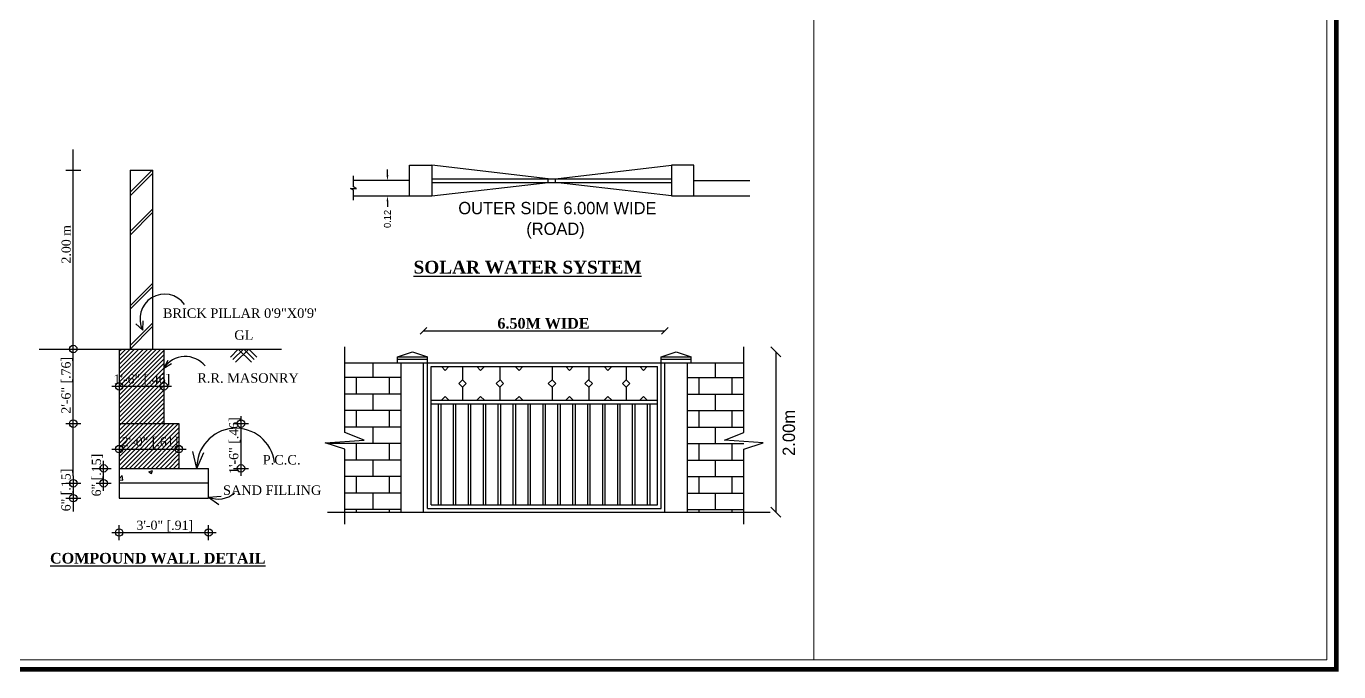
# Model space of a CAD drawing. Header units: metres. Extents: x 6102560 to 6120122, y -6664095 to -6659794.
# Drawn here: x 6102744.8 to 6102786.66, y -6659941.08 to -6659920.5 of the extents above; entities that cross this region are included whole.
import ezdxf
from ezdxf.enums import TextEntityAlignment as Align

# ---------------------------------------------------------------- set-up
doc = ezdxf.new("R2010")
doc.units = ezdxf.units.M
doc.header["$LTSCALE"] = 500
doc.header["$MEASUREMENT"] = 0
doc.layers.get('0').update_dxf_attribs({"linetype": 'CONTINUOUS'})
doc.styles.add('1', font='timesbd.ttf')
doc.styles.get("Standard").update_dxf_attribs({"font": 'GOTHIC.TTF'})
doc.styles.add('style1', font='times.ttf', dxfattribs={"height": 11})

msp = doc.modelspace()

# ---------------------------------------------------------------- linework, layer by layer
at = {"lineweight": 0, "ltscale": 10}
msp.add_line((6102769.91412, -6659940.70679), (6102769.91412, -6659859.71635), dxfattribs=at)
for p, q in [((6102746.29675, -6659934.8331), (6102746.29675, -6659924.42227)), ((6102757.02588, -6659925.90839), (6102757.02588, -6659924.92376)), ((6102757.02588, -6659924.92376), (6102757.7352, -6659924.92376)), ((6102757.7352, -6659924.92376), (6102757.7352, -6659925.90839)), ((6102761.43852, -6659925.35895), (6102757.7352, -6659924.92376)), ((6102761.67538, -6659925.35895), (6102765.37869, -6659924.92376)), ((6102766.08802, -6659924.92376), (6102765.37869, -6659924.92376)), ((6102765.37869, -6659924.92376), (6102765.37869, -6659925.90839)), ((6102766.08802, -6659925.90839), (6102766.08802, -6659924.92376)), ((6102746.05888, -6659925.08024), (6102746.53463, -6659925.08024)), ((6102748.11278, -6659925.79123), (6102748.8264, -6659925.07761)), ((6102748.11278, -6659925.08024), (6102748.8264, -6659925.08024)), ((6102748.11278, -6659925.08024), (6102748.11278, -6659930.78923)), ((6102748.11278, -6659925.90337), (6102748.8264, -6659925.18974)), ((6102748.8264, -6659925.08024), (6102748.8264, -6659930.78923)), ((6102755.23948, -6659925.61304), (6102755.23948, -6659925.26945)), ((6102757.02588, -6659925.41608), (6102755.23948, -6659925.41608)), ((6102756.31739, -6659925.24254), (6102756.31739, -6659925.06901)), ((6102757.7352, -6659925.35895), (6102765.37869, -6659925.35895)), ((6102761.43852, -6659925.4732), (6102761.43852, -6659925.35895)), ((6102761.67538, -6659925.4732), (6102761.67538, -6659925.35895)), ((6102766.08802, -6659925.41608), (6102767.87442, -6659925.41608)), ((6102755.23948, -6659925.71774), (6102755.13884, -6659925.66645)), ((6102755.13884, -6659925.66645), (6102755.33148, -6659925.66645)), ((6102755.33148, -6659925.66645), (6102755.23948, -6659925.61304)), ((6102755.23948, -6659926.03738), (6102755.23948, -6659925.71774)), ((6102757.7352, -6659925.90839), (6102761.43852, -6659925.4732)), ((6102757.7352, -6659925.4732), (6102765.37869, -6659925.4732)), ((6102765.37869, -6659925.90839), (6102761.67538, -6659925.4732)), ((6102755.23948, -6659925.90839), (6102757.7352, -6659925.90839)), ((6102756.31739, -6659926.08193), (6102756.31739, -6659926.25546)), ((6102765.37869, -6659925.90839), (6102767.87442, -6659925.90839)), ((6102748.11278, -6659927.04163), (6102748.8264, -6659926.32801)), ((6102748.11278, -6659927.15377), (6102748.8264, -6659926.44014)), ((6102748.11278, -6659929.40868), (6102748.8264, -6659928.69506)), ((6102748.11278, -6659929.52082), (6102748.8264, -6659928.80719)), ((6102748.11278, -6659930.67709), (6102748.8264, -6659929.96347)), ((6102748.51369, -6659930.185), (6102748.29698, -6659929.99041)), ((6102748.51369, -6659930.185), (6102748.52688, -6659929.89405)), ((6102748.11278, -6659930.78923), (6102748.8264, -6659930.0756)), ((6102757.57667, -6659930.10122), (6102757.36501, -6659930.31288)), ((6102757.47084, -6659930.20705), (6102765.16837, -6659930.20705)), ((6102765.06254, -6659930.31288), (6102765.2742, -6659930.10122)), ((6102745.21282, -6659930.78923), (6102752.93776, -6659930.78923)), ((6102747.76009, -6659930.78923), (6102747.76058, -6659934.59522)), ((6102747.76058, -6659931.98244), (6102748.95379, -6659930.78923)), ((6102747.76058, -6659931.84227), (6102748.81362, -6659930.78923)), ((6102747.76058, -6659931.56193), (6102748.53328, -6659930.78923)), ((6102747.76058, -6659931.42176), (6102748.39312, -6659930.78923)), ((6102747.76058, -6659931.28159), (6102748.25295, -6659930.78923)), ((6102747.76058, -6659930.86109), (6102747.83244, -6659930.78923)), ((6102747.76058, -6659932.12261), (6102749.09396, -6659930.78923)), ((6102747.76058, -6659931.7021), (6102748.67345, -6659930.78923)), ((6102747.76058, -6659931.14142), (6102748.11278, -6659930.78923)), ((6102747.76058, -6659931.00126), (6102747.97261, -6659930.78923)), ((6102747.76058, -6659932.26278), (6102749.18783, -6659930.83553)), ((6102749.18783, -6659930.78923), (6102749.18783, -6659933.16798)), ((6102751.56173, -6659930.78923), (6102751.30725, -6659931.0437)), ((6102751.72776, -6659930.79139), (6102751.39136, -6659931.1278)), ((6102751.89813, -6659930.78923), (6102751.47546, -6659931.2119)), ((6102751.56173, -6659930.78923), (6102751.9844, -6659931.2119)), ((6102751.73209, -6659930.79139), (6102752.0685, -6659931.1278)), ((6102751.89813, -6659930.78923), (6102752.1526, -6659931.0437)), ((6102754.95748, -6659933.45352), (6102754.95748, -6659930.71791)), ((6102756.63745, -6659931.03433), (6102757.11367, -6659930.87559)), ((6102757.11367, -6659930.87559), (6102757.5899, -6659931.03433)), ((6102765.04931, -6659931.03433), (6102765.52554, -6659930.87559)), ((6102765.52554, -6659930.87559), (6102766.00176, -6659931.03433)), ((6102767.68173, -6659933.45352), (6102767.68173, -6659930.71791)), ((6102768.8653, -6659931.03433), (6102768.54781, -6659930.71684)), ((6102768.70656, -6659930.87559), (6102768.70656, -6659935.995)), ((6102747.76058, -6659932.40295), (6102749.18783, -6659930.9757)), ((6102747.76058, -6659932.54311), (6102749.18783, -6659931.11587)), ((6102747.76058, -6659932.68328), (6102749.18783, -6659931.25604)), ((6102749.18783, -6659931.3962), (6102749.32018, -6659931.14772)), ((6102749.18783, -6659931.3962), (6102749.42646, -6659931.24682)), ((6102754.95748, -6659931.23275), (6102767.68173, -6659931.23275)), ((6102755.85842, -6659931.69911), (6102755.85842, -6659931.23275)), ((6102756.63745, -6659931.03433), (6102757.5899, -6659931.03433)), ((6102756.63745, -6659931.23275), (6102756.63745, -6659931.03433)), ((6102756.63745, -6659931.1137), (6102757.5899, -6659931.1137)), ((6102756.7565, -6659935.995), (6102756.7565, -6659931.23275)), ((6102757.47084, -6659935.995), (6102757.47084, -6659931.23275)), ((6102757.5899, -6659935.87595), (6102757.5899, -6659931.03433)), ((6102765.04931, -6659935.87595), (6102765.04931, -6659931.03433)), ((6102765.04931, -6659931.03433), (6102766.00176, -6659931.03433)), ((6102765.04931, -6659931.1137), (6102766.00176, -6659931.1137)), ((6102765.16837, -6659935.995), (6102765.16837, -6659931.23275)), ((6102765.88271, -6659935.995), (6102765.88271, -6659931.23275)), ((6102766.00176, -6659931.23275), (6102766.00176, -6659931.03433)), ((6102766.78079, -6659931.69911), (6102766.78079, -6659931.23275)), ((6102747.76058, -6659932.82345), (6102749.18783, -6659931.3962)), ((6102747.76058, -6659932.96362), (6102749.18783, -6659931.53637)), ((6102747.76058, -6659933.10379), (6102749.18783, -6659931.67654)), ((6102756.7565, -6659931.69911), (6102754.95748, -6659931.69911)), ((6102755.33205, -6659932.22549), (6102755.33205, -6659931.69911)), ((6102756.3848, -6659932.22549), (6102756.3848, -6659931.69911)), ((6102757.70895, -6659931.35181), (6102764.93026, -6659931.35181)), ((6102757.70895, -6659935.75689), (6102757.70895, -6659931.35181)), ((6102758.03832, -6659931.35181), (6102758.15738, -6659931.47087)), ((6102758.15738, -6659931.47087), (6102758.27643, -6659931.35181)), ((6102758.70891, -6659931.35181), (6102758.70891, -6659931.76851)), ((6102759.17021, -6659931.35181), (6102759.28926, -6659931.47087)), ((6102759.28926, -6659931.47087), (6102759.40832, -6659931.35181)), ((6102759.90312, -6659931.35181), (6102759.90312, -6659931.77633)), ((6102760.39481, -6659931.35181), (6102760.51387, -6659931.47087)), ((6102760.51387, -6659931.47087), (6102760.63293, -6659931.35181)), ((6102761.56675, -6659931.35181), (6102761.56675, -6659931.76851)), ((6102762.12534, -6659931.47087), (6102762.00628, -6659931.35181)), ((6102762.2444, -6659931.35181), (6102762.12534, -6659931.47087)), ((6102762.73609, -6659931.35181), (6102762.73609, -6659931.77633)), ((6102763.34995, -6659931.47087), (6102763.23089, -6659931.35181)), ((6102763.469, -6659931.35181), (6102763.34995, -6659931.47087)), ((6102763.9303, -6659931.35181), (6102763.9303, -6659931.76851)), ((6102764.48184, -6659931.47087), (6102764.36278, -6659931.35181)), ((6102764.60089, -6659931.35181), (6102764.48184, -6659931.47087)), ((6102764.93026, -6659935.75689), (6102764.93026, -6659931.35181)), ((6102765.88271, -6659931.69911), (6102767.68173, -6659931.69911)), ((6102766.25441, -6659932.22549), (6102766.25441, -6659931.69911)), ((6102767.30716, -6659932.22549), (6102767.30716, -6659931.69911)), ((6102747.52271, -6659931.9786), (6102749.4257, -6659931.9786)), ((6102747.76058, -6659933.24396), (6102749.18783, -6659931.81671)), ((6102747.76058, -6659933.38413), (6102749.18783, -6659931.95688)), ((6102747.76058, -6659933.5243), (6102749.18783, -6659932.09705)), ((6102758.58985, -6659931.88756), (6102758.70891, -6659931.76851)), ((6102758.70891, -6659932.00662), (6102758.58985, -6659931.88756)), ((6102758.70891, -6659931.76851), (6102758.82796, -6659931.88756)), ((6102758.82796, -6659931.88756), (6102758.70891, -6659932.00662)), ((6102758.70891, -6659932.00662), (6102758.70891, -6659932.42332)), ((6102759.78407, -6659931.88756), (6102759.91149, -6659931.76851)), ((6102759.90312, -6659932.00662), (6102759.78407, -6659931.88756)), ((6102760.02218, -6659931.88756), (6102759.90312, -6659932.00662)), ((6102759.90312, -6659932.00662), (6102759.90312, -6659932.42332)), ((6102759.91149, -6659931.76851), (6102760.02218, -6659931.88756)), ((6102761.56675, -6659931.76851), (6102761.44769, -6659931.88756)), ((6102761.44769, -6659931.88756), (6102761.56675, -6659932.00662)), ((6102761.68581, -6659931.88756), (6102761.56675, -6659931.76851)), ((6102761.56675, -6659932.00662), (6102761.68581, -6659931.88756)), ((6102761.56675, -6659932.00662), (6102761.56675, -6659932.42332)), ((6102762.72772, -6659931.76851), (6102762.61703, -6659931.88756)), ((6102762.61703, -6659931.88756), (6102762.73609, -6659932.00662)), ((6102762.85514, -6659931.88756), (6102762.72772, -6659931.76851)), ((6102762.73609, -6659932.00662), (6102762.85514, -6659931.88756)), ((6102762.73609, -6659932.00662), (6102762.73609, -6659932.42332)), ((6102763.9303, -6659931.76851), (6102763.81125, -6659931.88756)), ((6102763.81125, -6659931.88756), (6102763.9303, -6659932.00662)), ((6102764.04936, -6659931.88756), (6102763.9303, -6659931.76851)), ((6102763.9303, -6659932.00662), (6102764.04936, -6659931.88756)), ((6102763.9303, -6659932.00662), (6102763.9303, -6659932.42332)), ((6102747.76058, -6659933.66447), (6102749.18783, -6659932.23722)), ((6102747.76058, -6659933.80464), (6102749.18783, -6659932.37739)), ((6102747.76058, -6659933.9448), (6102749.18783, -6659932.51756)), ((6102756.7565, -6659932.22549), (6102754.95748, -6659932.22549)), ((6102755.85842, -6659932.75186), (6102755.85842, -6659932.22549)), ((6102757.70895, -6659932.42332), (6102764.93026, -6659932.42332)), ((6102757.70895, -6659932.54237), (6102764.93026, -6659932.54237)), ((6102757.94707, -6659935.75689), (6102757.94707, -6659932.54237)), ((6102758.02644, -6659935.75689), (6102758.02644, -6659932.54237)), ((6102758.03832, -6659932.42332), (6102758.15738, -6659932.30426)), ((6102758.15738, -6659932.30426), (6102758.27643, -6659932.42332)), ((6102758.42329, -6659935.75689), (6102758.42329, -6659932.54237)), ((6102758.50266, -6659935.75689), (6102758.50266, -6659932.54237)), ((6102758.89952, -6659935.75689), (6102758.89952, -6659932.54237)), ((6102758.97889, -6659935.75689), (6102758.97889, -6659932.54237)), ((6102759.17021, -6659932.42332), (6102759.28926, -6659932.30426)), ((6102759.28926, -6659932.30426), (6102759.40832, -6659932.42332)), ((6102759.37574, -6659935.75689), (6102759.37574, -6659932.54237)), ((6102759.45511, -6659935.75689), (6102759.45511, -6659932.54237)), ((6102759.85197, -6659935.75689), (6102759.85197, -6659932.54237)), ((6102759.93134, -6659935.75689), (6102759.93134, -6659932.54237)), ((6102760.32819, -6659935.75689), (6102760.32819, -6659932.54237)), ((6102760.39481, -6659932.42332), (6102760.51387, -6659932.30426)), ((6102760.40756, -6659935.75689), (6102760.40756, -6659932.54237)), ((6102760.51387, -6659932.30426), (6102760.63293, -6659932.42332)), ((6102760.80442, -6659935.75689), (6102760.80442, -6659932.54237)), ((6102760.88379, -6659935.75689), (6102760.88379, -6659932.54237)), ((6102761.2792, -6659935.75689), (6102761.2792, -6659932.54237)), ((6102761.35857, -6659935.75689), (6102761.35857, -6659932.54237)), ((6102761.75542, -6659935.75689), (6102761.75542, -6659932.54237)), ((6102761.8348, -6659935.75689), (6102761.8348, -6659932.54237)), ((6102762.12534, -6659932.30426), (6102762.00628, -6659932.42332)), ((6102762.2444, -6659932.42332), (6102762.12534, -6659932.30426)), ((6102762.23165, -6659935.75689), (6102762.23165, -6659932.54237)), ((6102762.31102, -6659935.75689), (6102762.31102, -6659932.54237)), ((6102762.70787, -6659935.75689), (6102762.70787, -6659932.54237)), ((6102762.78725, -6659935.75689), (6102762.78725, -6659932.54237)), ((6102763.1841, -6659935.75689), (6102763.1841, -6659932.54237)), ((6102763.34995, -6659932.30426), (6102763.23089, -6659932.42332)), ((6102763.26347, -6659935.75689), (6102763.26347, -6659932.54237)), ((6102763.469, -6659932.42332), (6102763.34995, -6659932.30426)), ((6102763.66032, -6659935.75689), (6102763.66032, -6659932.54237)), ((6102763.73969, -6659935.75689), (6102763.73969, -6659932.54237)), ((6102764.13655, -6659935.75689), (6102764.13655, -6659932.54237)), ((6102764.21592, -6659935.75689), (6102764.21592, -6659932.54237)), ((6102764.48184, -6659932.30426), (6102764.36278, -6659932.42332)), ((6102764.60089, -6659932.42332), (6102764.48184, -6659932.30426)), ((6102764.61277, -6659935.75689), (6102764.61277, -6659932.54237)), ((6102764.69214, -6659935.75689), (6102764.69214, -6659932.54237)), ((6102765.88271, -6659932.22549), (6102767.68173, -6659932.22549)), ((6102766.78079, -6659932.75186), (6102766.78079, -6659932.22549)), ((6102747.76058, -6659934.08497), (6102749.18783, -6659932.65773)), ((6102747.76058, -6659934.22514), (6102749.18783, -6659932.79789)), ((6102747.76058, -6659934.36531), (6102749.18783, -6659932.93806)), ((6102751.64706, -6659934.8331), (6102751.64706, -6659932.9301)), ((6102756.7565, -6659932.75186), (6102754.95748, -6659932.75186)), ((6102755.33205, -6659933.27824), (6102755.33205, -6659932.75186)), ((6102756.3848, -6659933.27824), (6102756.3848, -6659932.75186)), ((6102765.88271, -6659932.75186), (6102767.68173, -6659932.75186)), ((6102766.25441, -6659933.27824), (6102766.25441, -6659932.75186)), ((6102767.30716, -6659933.27824), (6102767.30716, -6659932.75186)), ((6102746.05888, -6659933.16798), (6102746.53463, -6659933.16798)), ((6102747.76058, -6659934.50548), (6102749.18783, -6659933.07823)), ((6102747.76058, -6659933.16798), (6102749.66358, -6659933.16798)), ((6102747.81101, -6659934.59522), (6102749.23826, -6659933.16798)), ((6102747.95118, -6659934.59522), (6102749.37843, -6659933.16798)), ((6102748.09135, -6659934.59522), (6102749.51859, -6659933.16798)), ((6102748.23152, -6659934.59522), (6102749.65876, -6659933.16798)), ((6102748.37168, -6659934.59522), (6102749.66358, -6659933.30333)), ((6102749.66358, -6659933.16798), (6102749.66358, -6659934.59522)), ((6102751.40918, -6659933.16798), (6102751.88493, -6659933.16798)), ((6102756.7565, -6659933.27824), (6102754.95748, -6659933.27824)), ((6102755.85842, -6659933.80461), (6102755.85842, -6659933.27824)), ((6102765.88271, -6659933.27824), (6102767.68173, -6659933.27824)), ((6102766.78079, -6659933.80461), (6102766.78079, -6659933.27824)), ((6102748.51185, -6659934.59522), (6102749.66358, -6659933.4435)), ((6102748.65202, -6659934.59522), (6102749.66358, -6659933.58367)), ((6102748.79219, -6659934.59522), (6102749.66358, -6659933.72384)), ((6102754.33514, -6659933.77687), (6102755.57605, -6659933.69489)), ((6102754.95748, -6659933.98576), (6102754.33514, -6659933.77687)), ((6102756.7565, -6659933.80461), (6102754.41779, -6659933.80461)), ((6102755.57605, -6659933.69489), (6102754.95748, -6659933.45352)), ((6102755.33205, -6659934.33099), (6102755.33205, -6659933.80461)), ((6102756.3848, -6659934.33099), (6102756.3848, -6659933.80461)), ((6102765.88271, -6659933.80461), (6102767.68173, -6659933.80461)), ((6102766.25441, -6659934.33099), (6102766.25441, -6659933.80461)), ((6102767.06316, -6659933.69489), (6102767.68173, -6659933.45352)), ((6102768.30407, -6659933.77687), (6102767.06316, -6659933.69489)), ((6102767.30716, -6659934.33099), (6102767.30716, -6659933.80461)), ((6102767.68173, -6659933.98576), (6102768.30407, -6659933.77687)), ((6102747.52271, -6659933.97879), (6102749.90145, -6659933.97879)), ((6102748.93236, -6659934.59522), (6102749.66358, -6659933.864)), ((6102749.07253, -6659934.59522), (6102749.66358, -6659934.00417)), ((6102749.2127, -6659934.59522), (6102749.66358, -6659934.14434)), ((6102750.23966, -6659934.59522), (6102750.10698, -6659934.06241)), ((6102750.23966, -6659934.59522), (6102750.46235, -6659934.09333)), ((6102754.95748, -6659936.37529), (6102754.95748, -6659933.98576)), ((6102767.68173, -6659936.37529), (6102767.68173, -6659933.98576)), ((6102747.02875, -6659934.59522), (6102747.5045, -6659934.59522)), ((6102747.26663, -6659935.30885), (6102747.26663, -6659934.35735)), ((6102747.76058, -6659934.59522), (6102750.61508, -6659934.59522)), ((6102749.35287, -6659934.59522), (6102749.66358, -6659934.28451)), ((6102749.49304, -6659934.59522), (6102749.66358, -6659934.42468)), ((6102749.63321, -6659934.59522), (6102749.66358, -6659934.56485)), ((6102750.61508, -6659935.54672), (6102750.61508, -6659934.59522)), ((6102751.40918, -6659934.59522), (6102751.88493, -6659934.59522)), ((6102756.7565, -6659934.33099), (6102754.95748, -6659934.33099)), ((6102755.85842, -6659934.85736), (6102755.85842, -6659934.33099)), ((6102765.88271, -6659934.33099), (6102767.68173, -6659934.33099)), ((6102766.78079, -6659934.85736), (6102766.78079, -6659934.33099)), ((6102746.05888, -6659935.07097), (6102746.53463, -6659935.07097)), ((6102747.02875, -6659935.07097), (6102747.5045, -6659935.07097)), ((6102747.76058, -6659934.93026), (6102747.86107, -6659934.82553)), ((6102747.76058, -6659934.95783), (6102747.87859, -6659934.97614)), ((6102750.61508, -6659935.07097), (6102747.76058, -6659935.07097)), ((6102747.87857, -6659934.97649), (6102747.86105, -6659934.82589)), ((6102748.70924, -6659934.70704), (6102748.82028, -6659934.66442)), ((6102748.70924, -6659934.70704), (6102748.78812, -6659934.76025)), ((6102748.78811, -6659934.76068), (6102748.82026, -6659934.66485)), ((6102756.7565, -6659934.85736), (6102754.95748, -6659934.85736)), ((6102755.33205, -6659935.38374), (6102755.33205, -6659934.85736)), ((6102756.3848, -6659935.38374), (6102756.3848, -6659934.85736)), ((6102765.88271, -6659934.85736), (6102767.68173, -6659934.85736)), ((6102766.25441, -6659935.38374), (6102766.25441, -6659934.85736)), ((6102767.30716, -6659935.38374), (6102767.30716, -6659934.85736)), ((6102750.61508, -6659935.50941), (6102751.0192, -6659935.48473)), ((6102756.7565, -6659935.38374), (6102754.95748, -6659935.38374)), ((6102755.85842, -6659935.91012), (6102755.85842, -6659935.38374)), ((6102765.88271, -6659935.38374), (6102767.68173, -6659935.38374)), ((6102766.78079, -6659935.91012), (6102766.78079, -6659935.38374)), ((6102746.05888, -6659935.54672), (6102746.53463, -6659935.54672)), ((6102747.76058, -6659935.54672), (6102750.61508, -6659935.54672)), ((6102750.61508, -6659935.50941), (6102750.94159, -6659935.74882)), ((6102757.5899, -6659935.87595), (6102765.04931, -6659935.87595)), ((6102757.70895, -6659935.75689), (6102764.93026, -6659935.75689)), ((6102768.54781, -6659935.83626), (6102768.8653, -6659936.15374)), ((6102754.40973, -6659935.995), (6102768.52214, -6659935.995)), ((6102756.7565, -6659935.91012), (6102754.95748, -6659935.91012)), ((6102755.33205, -6659935.995), (6102755.33205, -6659935.91012)), ((6102756.3848, -6659935.995), (6102756.3848, -6659935.91012)), ((6102765.88271, -6659935.91012), (6102767.68173, -6659935.91012)), ((6102766.25441, -6659935.995), (6102766.25441, -6659935.91012)), ((6102767.30716, -6659935.995), (6102767.30716, -6659935.91012)), ((6102747.52271, -6659936.64249), (6102750.85295, -6659936.64249)), ((6102747.76058, -6659936.88037), (6102747.76058, -6659936.40462)), ((6102750.61508, -6659936.88037), (6102750.61508, -6659936.40462))]:
    msp.add_line(p, q)
at = {"color": 2}
for p, q in [((6102747.76058, -6659934.59522), (6102747.76058, -6659935.54672)), ((6102746.29675, -6659934.8331), (6102746.29675, -6659935.96695))]:
    msp.add_line(p, q, dxfattribs=at)
at = {"lineweight": 35, "ltscale": 10, "const_width": 0.15}
msp.add_lwpolyline([(6102676.61283, -6659859.41635), (6102786.58273, -6659859.41635), (6102786.58273, -6659941.00679), (6102676.61283, -6659941.00679)], close=True, dxfattribs=at)
at = {"lineweight": 0, "ltscale": 10}
msp.add_lwpolyline([(6102676.91283, -6659859.71635), (6102786.28273, -6659859.71635), (6102786.28273, -6659940.70679), (6102676.91283, -6659940.70679)], close=True, dxfattribs=at)
for centre in [(6102746.29675, -6659930.78923), (6102747.76058, -6659931.9786), (6102749.18783, -6659931.9786), (6102746.29675, -6659933.16798), (6102751.64706, -6659933.16798), (6102747.76058, -6659933.97879), (6102749.66358, -6659933.97879), (6102747.26663, -6659934.59522), (6102751.64706, -6659934.59522), (6102746.29675, -6659935.07097), (6102747.26663, -6659935.07097), (6102746.29675, -6659935.54672), (6102747.76058, -6659936.64249), (6102750.61508, -6659936.64249)]:
    msp.add_circle(centre, 0.11894)
for centre, radius, start, end in [((6102749.20685, -6659929.82209), 0.78241, 35.578793, 207.634456), ((6102749.8721, -6659931.85089), 0.82156, 39.334756, 146.396356), ((6102751.48163, -6659934.55861), 1.24251, 7.095715, 182.170502), ((6102750.92603, -6659934.80683), 0.76832, 246.126642, 312.376144)]:
    msp.add_arc(centre, radius, start, end)
for points in [[(6102756.28847, -6659925.24254), (6102756.34631, -6659925.24254), (6102756.31739, -6659925.41608)], [(6102756.28847, -6659926.08193), (6102756.34631, -6659926.08193), (6102756.31739, -6659925.90839)]]:
    msp.add_solid(points)

# ---------------------------------------------------------------- texts
for s, height, p in [('OUTER SIDE 6.00M WIDE', 0.3920105, (6102758.57807, -6659926.48957)), ('(ROAD)', 0.39201, (6102760.74576, -6659927.14988))]:
    msp.add_text(s, height=height).set_placement(p)
for s, height, p in [('0.12', 0.221737, (6102756.42637, -6659926.92879)), ('2.00m', 0.394782, (6102769.31628, -6659934.19752))]:
    msp.add_text(s, height=height, rotation=90).set_placement(p)
at = {"style": 'style1'}
for s, height, p in [('2.00 m', 0.292769, (6102746.21712, -6659928.0631)), ('2\'-6" [.76]', 0.2927688, (6102746.21084, -6659932.8491)), ('1\'-6" [.46]', 0.2927688, (6102751.56115, -6659934.77278)), ('6" [.15]', 0.292769, (6102747.18072, -6659935.48924)), ('6" [.15]', 0.292769, (6102746.21084, -6659935.96499))]:
    msp.add_text(s, height=height, rotation=90, dxfattribs=at).set_placement(p)
for s, height, style, p in [('%%USOLAR WATER SYSTEM', 0.4069884, '1', (6102757.14929, -6659928.38175)), ('6.50M WIDE', 0.339811, '1', (6102759.82432, -6659930.13909, -91.29394)), ('1\'-6" [.46]', 0.2927688, 'style1', (6102747.58302, -6659931.89269)), ('2\'-0" [.61]', 0.2927688, 'style1', (6102747.84158, -6659933.89288)), ('3\'-0" [.91]', 0.2927688, 'style1', (6102748.31322, -6659936.55658)), ('%%UCOMPOUND WALL DETAIL', 0.3398114, '1', (6102745.55561, -6659937.63061))]:
    msp.add_text(s, height=height, dxfattribs=dict(style=style)).set_placement(p)
for s, height, p in [('BRICK PILLAR 0\'9"X0\'9\'', 0.3026661, (6102751.60828, -6659929.64491)), ('GL', 0.302666, (6102751.73792, -6659930.34445)), ('R.R. MASONRY', 0.3026661, (6102751.87168, -6659931.71482)), ('P.C.C.', 0.302666, (6102752.94178, -6659934.32187)), ('SAND FILLING', 0.3026661, (6102752.64082, -6659935.29116))]:
    msp.add_text(s, height=height, dxfattribs=at).set_placement(p, align=Align.MIDDLE)

doc.saveas('drawing.dxf')
